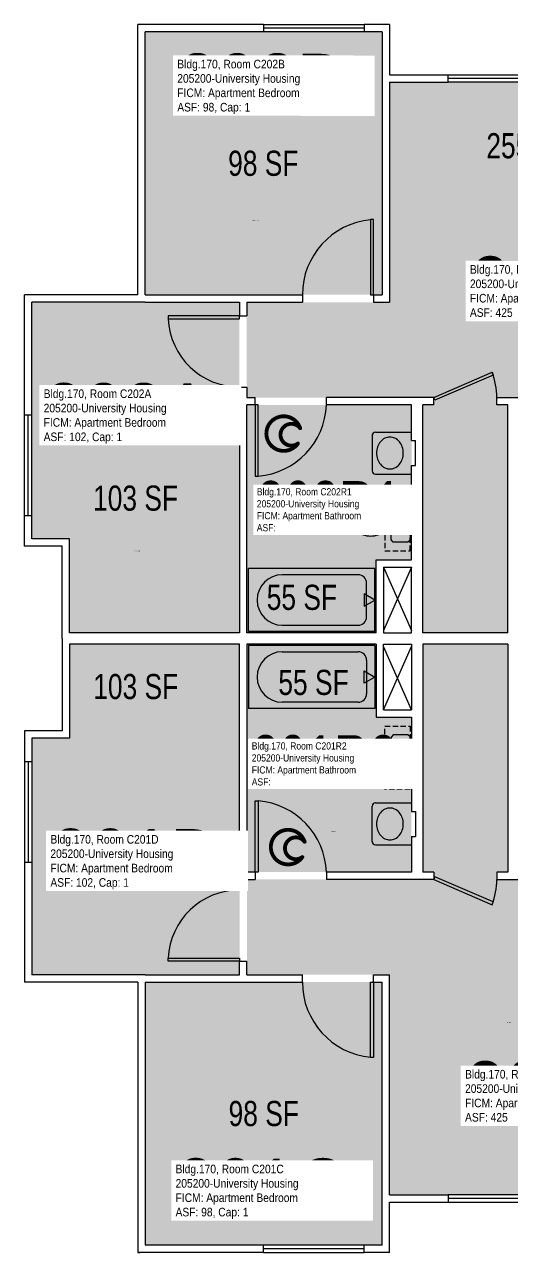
# Model space of a CAD drawing. Header units: inches. Extents: x -54 to 1704, y -58 to 644.
# Drawn here: x -54 to 178, y 0 to 586 of the extents above; entities that cross this region are included whole.
import ezdxf
from ezdxf.enums import TextEntityAlignment as Align

# ---------------------------------------------------------------- set-up
doc = ezdxf.new("R2010")
doc.units = ezdxf.units.IN
doc.header["$LTSCALE"] = 10
doc.header["$MEASUREMENT"] = 0
doc.linetypes.add('DASHED2', pattern=[0.375, 0.25, -0.125])
doc.layers.get('0').update_dxf_attribs({"linetype": 'CONTINUOUS'})
for name, color, linetype in [('A-DOOR', 2, 'CONTINUOUS'), ('A-FLOR', 3, 'CONTINUOUS'), ('A-GLAZ', 1, 'CONTINUOUS'), ('A-IDEN-ICON', 4, 'CONTINUOUS'), ('A-IDEN-RNUM', 7, 'CONTINUOUS'), ('A-IDEN-SNUM', 4, 'CONTINUOUS'), ('A-IDEN-VNUM', 4, 'CONTINUOUS'), ('A-WALL', 5, 'CONTINUOUS'), ('AREA-TEXT', 3, 'CONTINUOUS'), ('P-SANR-FIXT', 2, 'CONTINUOUS'), ('Rooms-Category-Color', 7, 'CONTINUOUS'), ('Rooms-College-Color', 7, 'CONTINUOUS'), ('Rooms-Department-Color', 7, 'CONTINUOUS'), ('Rooms-Division-Color', 7, 'CONTINUOUS'), ('Rooms-Information', 7, 'CONTINUOUS')]:
    doc.layers.add(name, color=color, linetype=linetype)
doc.styles.add('CP_AREA', font='arial.ttf', dxfattribs={"height": 15})
doc.styles.add('CP_ROOMSNUMBER', font='arial.ttf', dxfattribs={"height": 1})
doc.styles.add('CP_ROOMVNUMBER', font='arial.ttf', dxfattribs={"width": 0.85, "height": 0.075})

# ---------------------------------------------------------------- blocks, each defined once
blk = doc.blocks.new('CPBATH')
at = {"color": 0, "linetype": 'ByBlock', "const_width": 0.0127}
for points in [[(0.0571, 0.0168, 0.861492), (-0.0551, 0, 1)], [(-0.0551, 0, 0.726902), (0.0487, -0.0337, 1)], [(0.0571, 0.0168, 0.729002), (-0.0084, -0.0042, 1)], [(-0.0084, -0.0042, 0.609468), (0.0487, -0.0337, 1)]]:
    blk.add_lwpolyline(points, format="xyb", dxfattribs=at)
at = {"color": 0, "linetype": 'ByBlock', "const_width": 0.00637}
for points in [[(0.0544, 0.0152, 1), (0.0599, 0.0184, 1)], [(0.0459, -0.0353, 1), (0.0515, -0.0321, 1)]]:
    blk.add_lwpolyline(points, format="xyb", close=True, dxfattribs=at)

msp = doc.modelspace()

# ---------------------------------------------------------------- hatches: boundary and pattern name
at = {"layer": 'Rooms-Category-Color', "true_color": 0x728ef3}
for points in [[(3.41, 457.02), (3.35, 582.52), (116.35, 582.57), (116.41, 457.07)], [(360.5, 408), (364.5, 408), (364.5, 412), (364.5, 453.5), (248, 453.5), (248, 558.5), (120, 558.5), (120, 453.5), (52, 453.5), (52, 408), (56, 408), (90, 408), (141.25, 408), (141.25, 404.5), (136, 404.5), (136, 295.75), (176.5, 295.75), (176.5, 404.5), (171.25, 404.5), (171.25, 408), (213.49, 408), (213.49, 404.5), (266.5, 404.5), (266.5, 329.55), (322, 329.5), (322, 408)], [(-32.52, 295.67), (48.48, 295.71), (48.41, 453.54), (-50.59, 453.5), (-50.54, 340.5), (-32.54, 340.51)], [(90, 404.5), (52, 404.5), (52, 295.75), (113.75, 295.75), (113.75, 330.5), (130.81, 330.5), (130.5, 404.5)], [(48.55, 132.54), (48.48, 290.29), (-32.52, 290.26), (-32.5, 245.51), (-50.5, 245.5), (-50.45, 132.5)], [(360.5, 178), (364.54, 177.93), (364.5, 174), (364.53, 132.43), (248, 132.5), (248, 27.46), (120, 27.5), (120.03, 132.5), (52.03, 132.52), (52.04, 178.02), (56, 178), (90, 178), (141.29, 177.99), (141.29, 181.49), (136.04, 181.5), (136.07, 290.25), (176.57, 290.23), (176.54, 181.48), (171.29, 181.49), (171.29, 177.99), (213.53, 177.97), (213.53, 181.47), (266.5, 181.5), (266.56, 256.46), (323.06, 256.44), (323.04, 177.94)], [(90, 181.5), (52.04, 181.52), (52.07, 290.27), (113.82, 290.23), (113.81, 255.5), (130.56, 255.5), (130.54, 181.5)], [(3.61, 3.52), (3.55, 129.02), (116.55, 129.07), (116.61, 3.57)]]:
    msp.add_hatch(color=171, dxfattribs=at).paths.add_polyline_path(points)
at = {"layer": 'Rooms-College-Color', "true_color": 0xadadad}
for points in [[(3.41, 457.02), (3.35, 582.52), (116.35, 582.57), (116.41, 457.07)], [(360.5, 408), (364.5, 408), (364.5, 412), (364.5, 453.5), (248, 453.5), (248, 558.5), (120, 558.5), (120, 453.5), (52, 453.5), (52, 408), (56, 408), (90, 408), (141.25, 408), (141.25, 404.5), (136, 404.5), (136, 295.75), (176.5, 295.75), (176.5, 404.5), (171.25, 404.5), (171.25, 408), (213.49, 408), (213.49, 404.5), (266.5, 404.5), (266.5, 329.55), (322, 329.5), (322, 408)], [(-32.52, 295.67), (48.48, 295.71), (48.41, 453.54), (-50.59, 453.5), (-50.54, 340.5), (-32.54, 340.51)], [(90, 404.5), (52, 404.5), (52, 295.75), (113.75, 295.75), (113.75, 330.5), (130.81, 330.5), (130.5, 404.5)], [(48.55, 132.54), (48.48, 290.29), (-32.52, 290.26), (-32.5, 245.51), (-50.5, 245.5), (-50.45, 132.5)], [(360.5, 178), (364.54, 177.93), (364.5, 174), (364.53, 132.43), (248, 132.5), (248, 27.46), (120, 27.5), (120.03, 132.5), (52.03, 132.52), (52.04, 178.02), (56, 178), (90, 178), (141.29, 177.99), (141.29, 181.49), (136.04, 181.5), (136.07, 290.25), (176.57, 290.23), (176.54, 181.48), (171.29, 181.49), (171.29, 177.99), (213.53, 177.97), (213.53, 181.47), (266.5, 181.5), (266.56, 256.46), (323.06, 256.44), (323.04, 177.94)], [(90, 181.5), (52.04, 181.52), (52.07, 290.27), (113.82, 290.23), (113.81, 255.5), (130.56, 255.5), (130.54, 181.5)], [(3.61, 3.52), (3.55, 129.02), (116.55, 129.07), (116.61, 3.57)]]:
    msp.add_hatch(color=253, dxfattribs=at).paths.add_polyline_path(points)
at = {"layer": 'Rooms-Department-Color', "true_color": 0x604aed}
for points in [[(3.41, 457.02), (3.35, 582.52), (116.35, 582.57), (116.41, 457.07)], [(360.5, 408), (364.5, 408), (364.5, 412), (364.5, 453.5), (248, 453.5), (248, 558.5), (120, 558.5), (120, 453.5), (52, 453.5), (52, 408), (56, 408), (90, 408), (141.25, 408), (141.25, 404.5), (136, 404.5), (136, 295.75), (176.5, 295.75), (176.5, 404.5), (171.25, 404.5), (171.25, 408), (213.49, 408), (213.49, 404.5), (266.5, 404.5), (266.5, 329.55), (322, 329.5), (322, 408)], [(-32.52, 295.67), (48.48, 295.71), (48.41, 453.54), (-50.59, 453.5), (-50.54, 340.5), (-32.54, 340.51)], [(90, 404.5), (52, 404.5), (52, 295.75), (113.75, 295.75), (113.75, 330.5), (130.81, 330.5), (130.5, 404.5)], [(48.55, 132.54), (48.48, 290.29), (-32.52, 290.26), (-32.5, 245.51), (-50.5, 245.5), (-50.45, 132.5)], [(360.5, 178), (364.54, 177.93), (364.5, 174), (364.53, 132.43), (248, 132.5), (248, 27.46), (120, 27.5), (120.03, 132.5), (52.03, 132.52), (52.04, 178.02), (56, 178), (90, 178), (141.29, 177.99), (141.29, 181.49), (136.04, 181.5), (136.07, 290.25), (176.57, 290.23), (176.54, 181.48), (171.29, 181.49), (171.29, 177.99), (213.53, 177.97), (213.53, 181.47), (266.5, 181.5), (266.56, 256.46), (323.06, 256.44), (323.04, 177.94)], [(90, 181.5), (52.04, 181.52), (52.07, 290.27), (113.82, 290.23), (113.81, 255.5), (130.56, 255.5), (130.54, 181.5)], [(3.61, 3.52), (3.55, 129.02), (116.55, 129.07), (116.61, 3.57)]]:
    msp.add_hatch(color=173, dxfattribs=at).paths.add_polyline_path(points)
at = {"layer": 'Rooms-Division-Color', "true_color": 0x604aed}
for points in [[(3.41, 457.02), (3.35, 582.52), (116.35, 582.57), (116.41, 457.07)], [(360.5, 408), (364.5, 408), (364.5, 412), (364.5, 453.5), (248, 453.5), (248, 558.5), (120, 558.5), (120, 453.5), (52, 453.5), (52, 408), (56, 408), (90, 408), (141.25, 408), (141.25, 404.5), (136, 404.5), (136, 295.75), (176.5, 295.75), (176.5, 404.5), (171.25, 404.5), (171.25, 408), (213.49, 408), (213.49, 404.5), (266.5, 404.5), (266.5, 329.55), (322, 329.5), (322, 408)], [(-32.52, 295.67), (48.48, 295.71), (48.41, 453.54), (-50.59, 453.5), (-50.54, 340.5), (-32.54, 340.51)], [(90, 404.5), (52, 404.5), (52, 295.75), (113.75, 295.75), (113.75, 330.5), (130.81, 330.5), (130.5, 404.5)], [(48.55, 132.54), (48.48, 290.29), (-32.52, 290.26), (-32.5, 245.51), (-50.5, 245.5), (-50.45, 132.5)], [(360.5, 178), (364.54, 177.93), (364.5, 174), (364.53, 132.43), (248, 132.5), (248, 27.46), (120, 27.5), (120.03, 132.5), (52.03, 132.52), (52.04, 178.02), (56, 178), (90, 178), (141.29, 177.99), (141.29, 181.49), (136.04, 181.5), (136.07, 290.25), (176.57, 290.23), (176.54, 181.48), (171.29, 181.49), (171.29, 177.99), (213.53, 177.97), (213.53, 181.47), (266.5, 181.5), (266.56, 256.46), (323.06, 256.44), (323.04, 177.94)], [(90, 181.5), (52.04, 181.52), (52.07, 290.27), (113.82, 290.23), (113.81, 255.5), (130.56, 255.5), (130.54, 181.5)], [(3.61, 3.52), (3.55, 129.02), (116.55, 129.07), (116.61, 3.57)]]:
    msp.add_hatch(color=173, dxfattribs=at).paths.add_polyline_path(points)

# ---------------------------------------------------------------- linework, layer by layer
at = {"layer": 'A-DOOR'}
for p, q in [((111, 493), (111, 457)), ((112.5, 493), (111, 493)), ((112.5, 457), (112.5, 493)), ((111, 457), (112.5, 457)), ((14.5, 447), (14.5, 445.5)), ((48.5, 447), (14.5, 447)), ((14.5, 445.5), (48.5, 445.5)), ((48.5, 445.5), (48.5, 447)), ((141.25, 408), (169.04, 420.06)), ((169.54, 418.73), (141.75, 406.68)), ((169.04, 420.06), (169.54, 418.73)), ((56, 404.5), (56, 370.5)), ((57.5, 404.5), (56, 404.5)), ((57.5, 370.5), (57.5, 404.5)), ((141.75, 406.68), (141.25, 408)), ((56, 370.5), (57.5, 370.5)), ((56, 215.5), (57.5, 215.5)), ((56, 181.5), (56, 215.5)), ((57.5, 215.5), (57.5, 181.5)), ((57.5, 181.5), (56, 181.5)), ((141.75, 179.32), (141.25, 178)), ((141.25, 178), (169.04, 165.94)), ((169.54, 167.27), (141.75, 179.32)), ((169.04, 165.94), (169.54, 167.27)), ((14.5, 140.5), (48.5, 140.5)), ((14.5, 139), (14.5, 140.5)), ((48.5, 139), (14.5, 139)), ((48.5, 140.5), (48.5, 139)), ((111, 93), (111, 129)), ((111, 129), (112.5, 129)), ((112.5, 129), (112.5, 93)), ((112.5, 93), (111, 93))]:
    msp.add_line(p, q, dxfattribs=at)
for centre, radius, start, end in [((114.5, 457), 36, 95.57924, 180), ((48.61, 447.15), 34.15, 182.77219, 269.81214), ((137.25, 408), 34, 360, 20.76838), ((54.49, 405.91), 35.54, 274.86019, 357.72415), ((54.49, 180.09), 35.54, 2.27585, 85.13981), ((137.25, 178), 34, 339.23162, 360), ((48.61, 138.85), 34.15, 90.18786, 177.22781), ((114.5, 129), 36, 180, 264.42076)]:
    msp.add_arc(centre, radius, start, end, dxfattribs=at)
at = {"layer": 'A-FLOR'}
for p, q in [((130.5, 327), (117.25, 296.75)), ((117.25, 327), (130.5, 296.75)), ((130.5, 259), (117.25, 289.25)), ((117.25, 259), (130.5, 289.25))]:
    msp.add_line(p, q, dxfattribs=at)
at = {"layer": 'A-GLAZ'}
for p, q in [((60, 586), (108, 586)), ((108, 584.25), (60, 584.25)), ((108, 582.5), (60, 582.5)), ((148, 562), (220, 562)), ((220, 560.25), (148, 560.25)), ((220, 558.5), (148, 558.5)), ((-54, 351.75), (-54, 399.75)), ((-52.25, 351.75), (-52.25, 399.75)), ((-50.5, 351.75), (-50.5, 399.75)), ((-54, 234.25), (-54, 186.25)), ((-52.25, 234.25), (-52.25, 186.25)), ((-50.5, 234.25), (-50.5, 186.25)), ((220, 27.5), (148, 27.5)), ((220, 25.75), (148, 25.75)), ((148, 24), (220, 24)), ((108, 3.5), (60, 3.5)), ((108, 1.75), (60, 1.75)), ((60, 0), (108, 0))]:
    msp.add_line(p, q, dxfattribs=at)
at = {"layer": 'A-WALL'}
for p, q in [((60, 586), (0, 586)), ((0, 457), (0, 586)), ((60, 582.5), (3.5, 582.5)), ((3.5, 457), (3.5, 582.5)), ((60, 586), (60, 582.5)), ((108, 586), (108, 582.5)), ((120, 586), (108, 586)), ((116.5, 582.5), (108, 582.5)), ((116.5, 582.5), (116.5, 559.5)), ((120, 586), (120, 562)), ((116.5, 559.5), (116.5, 457)), ((120, 562), (148, 562)), ((120, 558.5), (148, 558.5)), ((120, 558.5), (120, 453.5)), ((148, 558.5), (148, 562)), ((0, 457), (-54, 457)), ((-54, 399.75), (-54, 457)), ((3.5, 453.5), (-50.5, 453.5)), ((-50.5, 399.75), (-50.5, 453.5)), ((3.5, 457), (78.5, 457)), ((3.5, 453.5), (48.5, 453.5)), ((48.5, 453.5), (48.5, 447)), ((52, 453.5), (52, 447)), ((52, 453.5), (78.5, 453.5)), ((78.5, 457), (78.5, 453.5)), ((112.5, 457), (112.5, 453.5)), ((112.5, 457), (116.5, 457)), ((112.5, 453.5), (120, 453.5)), ((48.5, 447), (52, 447)), ((48.5, 413), (52, 413)), ((48.5, 413), (48.5, 295.75)), ((52, 408), (56, 408)), ((56, 404.5), (52, 404.5)), ((52, 295.75), (52, 404.5)), ((56, 404.5), (56, 408)), ((56, 404.5), (56, 408)), ((90, 404.5), (90, 408)), ((141.25, 408), (90, 408)), ((130.5, 404.5), (90, 404.5)), ((130.5, 387.5), (130.5, 404.5)), ((136, 295.75), (136, 404.5)), ((141.25, 404.5), (141.25, 408)), ((171.25, 404.5), (171.25, 408)), ((171.25, 408), (213.49, 408)), ((176.5, 295.75), (176.5, 404.5)), ((-54, 399.75), (-50.5, 399.75)), ((130.5, 387.5), (132.5, 387.5)), ((132.5, 375.5), (132.5, 387.5)), ((130.5, 375.5), (132.5, 375.5)), ((130.5, 330.5), (130.5, 375.5)), ((-54, 351.75), (-50.5, 351.75)), ((-54, 337), (-54, 351.75)), ((-50.5, 340.5), (-50.5, 351.75)), ((-32.5, 340.5), (-50.5, 340.5)), ((-32.5, 295.75), (-32.5, 340.5)), ((-36, 337), (-54, 337)), ((-36, 293), (-36, 337)), ((113.75, 330.5), (130.5, 330.5)), ((113.75, 295.75), (113.75, 330.5)), ((117.25, 327), (130.5, 327)), ((117.25, 327), (117.25, 295.75)), ((130.5, 295.75), (130.5, 327)), ((48.5, 295.75), (-32.5, 295.75)), ((113.75, 295.75), (52, 295.75)), ((117.25, 295.75), (130.5, 295.75)), ((176.5, 295.75), (136, 295.75)), ((-36, 293), (-36, 249)), ((48.5, 290.25), (-32.5, 290.25)), ((-32.5, 290.25), (-32.5, 245.5)), ((48.5, 173), (48.5, 290.25)), ((113.75, 290.25), (52, 290.25)), ((52, 290.25), (52, 181.5)), ((113.75, 290.25), (113.75, 255.5)), ((117.25, 290.25), (130.5, 290.25)), ((117.25, 259), (117.25, 290.25)), ((130.5, 290.25), (130.5, 259)), ((176.5, 290.25), (136, 290.25)), ((136, 290.25), (136, 181.5)), ((176.5, 290.25), (176.5, 181.5)), ((117.25, 259), (130.5, 259)), ((113.75, 255.5), (130.5, 255.5)), ((130.5, 255.5), (130.5, 210.5)), ((-36, 249), (-54, 249)), ((-54, 249), (-54, 234.25)), ((-32.5, 245.5), (-50.5, 245.5)), ((-50.5, 245.5), (-50.5, 234.25)), ((-54, 234.25), (-50.5, 234.25)), ((130.5, 210.5), (132.5, 210.5)), ((132.5, 210.5), (132.5, 198.5)), ((130.5, 198.5), (132.5, 198.5)), ((130.5, 198.5), (130.5, 181.5)), ((-54, 186.25), (-50.5, 186.25)), ((-54, 186.25), (-54, 129)), ((-50.5, 186.25), (-50.5, 132.5)), ((56, 181.5), (52, 181.5)), ((52, 178), (56, 178)), ((56, 181.5), (56, 178)), ((56, 181.5), (56, 178)), ((90, 181.5), (90, 178)), ((130.5, 181.5), (90, 181.5)), ((141.25, 178), (90, 178)), ((141.25, 181.5), (141.25, 178)), ((171.25, 181.5), (171.25, 178)), ((171.25, 178), (213.49, 178)), ((48.5, 173), (52, 173)), ((48.5, 139), (52, 139)), ((48.5, 132.5), (48.5, 139)), ((52, 132.5), (52, 139)), ((0, 129), (-54, 129)), ((3.5, 132.5), (-50.5, 132.5)), ((0, 129), (0, 0)), ((3.5, 132.5), (48.5, 132.5)), ((3.5, 129), (3.5, 3.5)), ((3.5, 129), (78.5, 129)), ((52, 132.5), (78.5, 132.5)), ((78.5, 129), (78.5, 132.5)), ((112.5, 129), (112.5, 132.5)), ((112.5, 132.5), (120, 132.5)), ((112.5, 129), (116.5, 129)), ((116.5, 26.5), (116.5, 129)), ((120, 27.5), (120, 132.5)), ((116.5, 3.5), (116.5, 26.5)), ((120, 27.5), (148, 27.5)), ((120, 24), (148, 24)), ((120, 0), (120, 24)), ((148, 27.5), (148, 24)), ((0, 0), (1, 0)), ((0, 0), (1, 0)), ((60, 3.5), (3.5, 3.5)), ((60, 0), (60, 3.5)), ((116.5, 3.5), (108, 3.5)), ((108, 0), (108, 3.5)), ((60, 0), (0, 0)), ((120, 0), (108, 0))]:
    msp.add_line(p, q, dxfattribs=at)
at = {"layer": 'A-WALL', "linetype": 'Continuous'}
for p, q in [((52, 413), (52, 408)), ((141.25, 404.5), (136, 404.5)), ((176.5, 404.5), (171.25, 404.5)), ((52, 173), (52, 178)), ((141.25, 181.5), (136, 181.5)), ((176.5, 181.5), (171.25, 181.5))]:
    msp.add_line(p, q, dxfattribs=at)
at = {"layer": 'P-SANR-FIXT'}
for p, q in [((111.87, 390), (111.87, 373)), ((113.37, 391.5), (130.5, 391.5)), ((113.37, 371.5), (130.5, 371.5)), ((120.88, 359), (121.75, 359.88)), ((120.88, 355.56), (120.88, 359)), ((122.05, 360), (128.7, 360)), ((129, 359.88), (129.88, 359)), ((129.88, 359), (129.88, 340)), ((121.88, 352), (120.89, 355.44)), ((121.88, 347), (121.88, 352)), ((120.88, 343.5), (121.88, 347)), ((120.88, 340.17), (120.88, 343.5)), ((129.88, 340), (128.88, 339)), ((121.88, 339), (121, 339.88)), ((128.88, 339), (121.88, 339)), ((113.13, 326.37), (52.88, 326.37)), ((52.88, 296.37), (52.88, 326.37)), ((105.09, 323.42), (68.94, 323.42)), ((113.13, 296.37), (113.13, 326.37)), ((109.11, 303.34), (109.11, 319.41)), ((113.13, 311.37), (107.93, 314.37)), ((107.93, 314.37), (107.93, 308.37)), ((107.93, 308.37), (113.13, 311.37)), ((68.94, 299.32), (105.09, 299.32)), ((113.13, 296.37), (52.88, 296.37)), ((113.13, 289.62), (52.88, 289.62)), ((52.88, 289.62), (52.88, 259.62)), ((113.13, 289.62), (113.13, 259.62)), ((68.94, 286.67), (105.09, 286.67)), ((109.11, 282.66), (109.11, 266.59)), ((107.93, 277.62), (113.13, 274.62)), ((107.93, 271.62), (107.93, 277.62)), ((113.13, 274.62), (107.93, 271.62)), ((113.13, 259.62), (52.88, 259.62)), ((105.09, 262.57), (68.94, 262.57)), ((121.88, 247), (121, 246.12)), ((128.88, 247), (121.88, 247)), ((129.88, 246), (128.88, 247)), ((120.88, 245.83), (120.88, 242.5)), ((120.88, 242.5), (121.88, 239)), ((129.88, 227), (129.88, 246)), ((121.88, 239), (121.88, 234)), ((120.88, 230.44), (120.88, 227)), ((121.88, 234), (120.89, 230.56)), ((120.88, 227), (121.75, 226.12)), ((122.05, 226), (128.7, 226)), ((129, 226.12), (129.88, 227)), ((111.87, 196), (111.87, 213)), ((113.37, 214.5), (130.5, 214.5)), ((113.37, 194.5), (130.5, 194.5))]:
    msp.add_line(p, q, dxfattribs=at)
at = {"layer": 'P-SANR-FIXT', "linetype": 'DASHED2'}
for p, q in [((117.88, 364.84), (117.88, 334.84)), ((129.88, 364.84), (117.88, 364.84)), ((129.88, 334.84), (129.88, 364.84)), ((117.88, 334.84), (129.88, 334.84)), ((117.88, 221.16), (117.88, 251.16)), ((117.88, 251.16), (129.88, 251.16)), ((129.88, 251.16), (129.88, 221.16)), ((129.88, 221.16), (117.88, 221.16))]:
    msp.add_line(p, q, dxfattribs=at)
at = {"layer": 'P-SANR-FIXT'}
for centre, radius, start, end in [((113.37, 390), 1.5, 90, 180), ((121.6, 381.94), 7.65, 139.89909, 160.77064), ((120.79, 382.63), 6.59, 116.19159, 139.89909), ((120.28, 383.68), 5.42, 90, 116.19159), ((120.28, 383.68), 5.42, 63.80841, 90), ((119.76, 382.63), 6.59, 40.10091, 63.80841), ((118.95, 381.94), 7.65, 19.22936, 40.10091), ((122.88, 381.5), 9, 160.77064, 180), ((122.88, 381.5), 9, 180, 199.22936), ((117.67, 381.5), 9, 360, 19.22936), ((117.67, 381.5), 9, 340.77064, 360), ((121.6, 381.06), 7.65, 199.22936, 220.10091), ((120.79, 380.37), 6.59, 220.10091, 243.80841), ((119.76, 380.37), 6.59, 296.19159, 319.89909), ((118.95, 381.06), 7.65, 319.89909, 340.77064), ((113.37, 373), 1.5, 180, 270), ((120.28, 379.32), 5.42, 243.80841, 270), ((120.28, 379.32), 5.42, 270, 296.19159), ((122.05, 359.58), 0.418, 90, 135), ((128.7, 359.58), 0.418, 45, 90), ((108.18, 349.5), 6.3, 153.29881, 180), ((109.59, 348.79), 7.89, 129.47246, 153.29881), ((111.09, 346.97), 10.24, 108.83538, 129.47246), ((110.55, 348.57), 8.55, 86.22456, 108.83538), ((111.11, 345.92), 11.18, 71.16462, 90), ((111.71, 347.67), 9.33, 50.52754, 71.16462), ((112.62, 348.79), 7.89, 26.70119, 50.52754), ((114.04, 349.5), 6.3, 360, 26.70119), ((108.18, 349.5), 6.3, 180, 206.70119), ((109.59, 350.21), 7.89, 206.70119, 230.52754), ((112.62, 350.21), 7.89, 309.47246, 333.29881), ((114.04, 349.5), 6.3, 333.29881, 360), ((121.46, 348.94), 0.418, 360, 15.9454), ((110.51, 351.33), 9.33, 230.52754, 251.16462), ((111.11, 353.08), 11.18, 251.16462, 270), ((111.11, 353.08), 11.18, 270, 288.83538), ((111.71, 351.33), 9.33, 288.83538, 309.47246), ((121.29, 340.17), 0.418, 180, 225), ((68.94, 311.37), 12.05, 90, 270), ((105.09, 319.41), 4.02, 360, 90), ((105.09, 303.34), 4.02, 270, 360), ((68.94, 274.62), 12.05, 90, 270), ((105.09, 282.66), 4.02, 360, 90), ((105.09, 266.59), 4.02, 270, 360), ((121.29, 245.83), 0.418, 135, 180), ((109.59, 235.79), 7.89, 129.47246, 153.29881), ((110.51, 234.67), 9.33, 108.83538, 129.47246), ((111.11, 232.92), 11.18, 90, 108.83538), ((111.11, 232.92), 11.18, 71.16462, 90), ((111.71, 234.67), 9.33, 50.52754, 71.16462), ((112.62, 235.79), 7.89, 26.70119, 50.52754), ((108.18, 236.5), 6.3, 153.29881, 180), ((108.18, 236.5), 6.3, 180, 206.70119), ((114.04, 236.5), 6.3, 360, 26.70119), ((114.04, 236.5), 6.3, 333.29881, 360), ((121.46, 237.06), 0.418, 344.0546, 360), ((109.59, 237.21), 7.89, 206.70119, 230.52754), ((111.09, 239.03), 10.24, 230.52754, 251.16462), ((110.55, 237.43), 8.55, 251.16462, 273.77544), ((111.11, 240.08), 11.18, 270, 288.83538), ((111.71, 238.33), 9.33, 288.83538, 309.47246), ((112.62, 237.21), 7.89, 309.47246, 333.29881), ((122.05, 226.42), 0.418, 225, 270), ((128.7, 226.42), 0.418, 270, 315), ((113.37, 213), 1.5, 90, 180), ((120.79, 205.63), 6.59, 116.19159, 139.89909), ((120.28, 206.68), 5.42, 90, 116.19159), ((120.28, 206.68), 5.42, 63.80841, 90), ((119.76, 205.63), 6.59, 40.10091, 63.80841), ((122.88, 204.5), 9, 160.77064, 180), ((121.6, 204.94), 7.65, 139.89909, 160.77064), ((118.95, 204.94), 7.65, 19.22936, 40.10091), ((117.67, 204.5), 9, 360, 19.22936), ((122.88, 204.5), 9, 180, 199.22936), ((121.6, 204.06), 7.65, 199.22936, 220.10091), ((118.95, 204.06), 7.65, 319.89909, 340.77064), ((117.67, 204.5), 9, 340.77064, 360), ((113.37, 196), 1.5, 180, 270), ((120.79, 203.37), 6.59, 220.10091, 243.80841), ((120.28, 202.32), 5.42, 243.80841, 270), ((120.28, 202.32), 5.42, 270, 296.19159), ((119.76, 203.37), 6.59, 296.19159, 319.89909)]:
    msp.add_arc(centre, radius, start, end, dxfattribs=at)

# ---------------------------------------------------------------- block references
at = {"layer": 'A-IDEN-ICON', "xscale": 144.0000000054812, "yscale": 144.0000000054812, "zscale": 144.0000000054812, "rotation": 0.9568004009583855}
for p in [(69.28, 390.79), (71.4, 193.43)]:
    msp.add_blockref('CPBATH', p, dxfattribs=at)

# ---------------------------------------------------------------- texts
at = {"layer": 'A-IDEN-RNUM', "style": 'CP_ROOMSNUMBER'}
for s, rotation, p in [('0202-B0', 359.98, (54.74, 492.39)), ('0202-A0', 359.97609, (-1.9, 334.56)), ('0201-D0', 359.98, (-5.96, 180.63)), ('0201-00', 359.98, (176.15, 109.5)), ('0201-C0', 359.97609, (61.61, 34.22))]:
    msp.add_text(s, height=0.36, rotation=rotation, dxfattribs=at).set_placement(p)
for s, p in [('0202-R1', (85.61, 362.31)), ('0201-R2', (91.97, 200.67))]:
    msp.add_text(s, height=0.36, dxfattribs=at).set_placement(p)
at = {"layer": 'A-IDEN-SNUM', "style": 'CP_ROOMSNUMBER'}
for s, rotation, p in [('1700C202B0', 359.98, (54.74, 492.39)), ('1700C202A0', 359.97609, (-1.9, 334.56)), ('1700C201D0', 359.98, (-5.96, 180.63)), ('1700C20100', 359.98, (176.15, 109.5)), ('1700C201C0', 359.97609, (61.61, 34.22))]:
    msp.add_text(s, height=0.36, rotation=rotation, dxfattribs=at).set_placement(p)
for s, p in [('1700C202R1', (85.61, 362.31)), ('1700C201R2', (91.97, 200.67))]:
    msp.add_text(s, height=0.36, dxfattribs=at).set_placement(p)
at = {"layer": 'A-IDEN-VNUM', "style": 'CP_ROOMVNUMBER', "width": 0.85}
for s, rotation, p in [('202B', 359.97609, (18.84, 543.28)), ('202', 359.97609, (158.44, 446.44)), ('202A', 359.98014, (-44.9, 385.96)), ('201D', 359.97609, (-41.68, 173.28)), ('201', 359.97609, (156.11, 62.37)), ('201C', 359.97609, (18.03, 15.97))]:
    msp.add_text(s, height=28.8, rotation=rotation, dxfattribs=at).set_placement(p)
at = {"layer": 'A-IDEN-VNUM', "style": 'CP_ROOMVNUMBER', "width": 0.7}
for s, p in [('202R1', (56.79, 344.11)), ('201R2', (54.37, 222.81))]:
    msp.add_text(s, height=24, dxfattribs=at).set_placement(p)
at = {"layer": 'AREA-TEXT', "style": 'CP_AREA', "width": 0.75}
for s, p in [('255 SF', (186.53, 528.17)), ('98 SF', (59.88, 519.8)), ('103 SF', (-1.06, 359.99)), ('55 SF', (78.28, 312.65)), ('103 SF', (-0.98, 270.07)), ('55 SF', (83.82, 272.04)), ('98 SF', (60.08, 66.3))]:
    msp.add_text(s, height=12, dxfattribs=at).set_placement(p, align=Align.MIDDLE_CENTER)

# ---------------------------------------------------------------- next in the draw order: texts
at = {"layer": 'Rooms-Information', "char_height": 4.1143, "width": 92.16, "attachment_point": 7, "style": 'CP_ROOMVNUMBER', "bg_fill": 3, "box_fill_scale": 1.5, "bg_fill_color": 256, "bg_fill_true_color": 13158600, "bg_fill_transparency": 0}
for s, insert, rotation in [('Bldg.170, Room C202B^M^J205200-University Housing^M^JFICM: Apartment Bedroom^M^JASF: 98, Cap: 1', (18.84, 543.28), 359.97609), ('Bldg.170, Room C202^M^J205200-University Housing^M^JFICM: Apartment Common Living^M^JASF: 425', (158.44, 446.44), 359.97609), ('Bldg.170, Room C202A^M^J205200-University Housing^M^JFICM: Apartment Bedroom^M^JASF: 102, Cap: 1', (-44.9, 385.96), 359.98014), ('Bldg.170, Room C201D^M^J205200-University Housing^M^JFICM: Apartment Bedroom^M^JASF: 102, Cap: 1', (-41.68, 173.28), 359.97609), ('Bldg.170, Room C201^M^J205200-University Housing^M^JFICM: Apartment Common Living^M^JASF: 425', (156.11, 62.37), 359.97609), ('Bldg.170, Room C201C^M^J205200-University Housing^M^JFICM: Apartment Bedroom^M^JASF: 98, Cap: 1', (18.03, 15.97), 359.97609)]:
    msp.add_mtext(s, dxfattribs=dict(at, insert=insert, rotation=rotation))
at = {"layer": 'Rooms-Information', "char_height": 3.4286, "width": 76.8, "attachment_point": 7, "style": 'CP_ROOMVNUMBER', "bg_fill": 3, "box_fill_scale": 1.5, "bg_fill_color": 256, "bg_fill_true_color": 13158600, "bg_fill_transparency": 0}
for s, insert in [('Bldg.170, Room C202R1^M^J205200-University Housing^M^JFICM: Apartment Bathroom^M^JASF: ', (56.79, 344.11)), ('Bldg.170, Room C201R2^M^J205200-University Housing^M^JFICM: Apartment Bathroom^M^JASF: ', (54.37, 222.81))]:
    msp.add_mtext(s, dxfattribs=dict(at, insert=insert))

doc.saveas('drawing.dxf')
